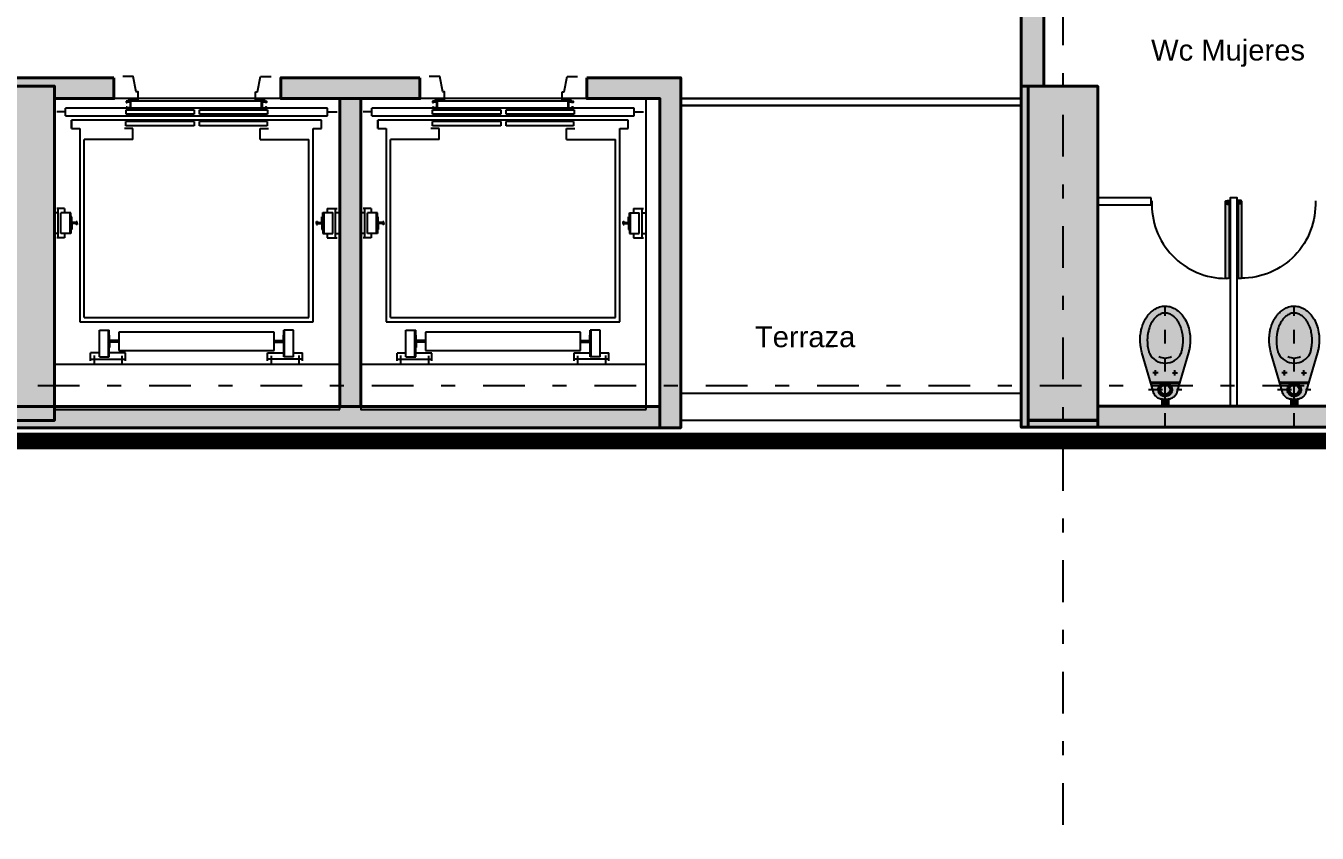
# Model space of a CAD drawing. Header units: millimetres. Extents: x 3781 to 4924, y 1639 to 1721.
# Drawn here: x 4353.96 to 4363.24, y 1647.29 to 1653.09 of the extents above; entities that cross this region are included whole.
import ezdxf

# ---------------------------------------------------------------- set-up
doc = ezdxf.new("R2010")
doc.units = ezdxf.units.MM
for name, pattern in [('CENTER', [0.7, 0.3, -0.2, 0, -0.2]), ('DASHED2', [9.524999999999995, 6.349999999999998, -3.174999999999998]), ('HIDDEN', [0.375, 0.25, -0.125])]:
    doc.linetypes.add(name, pattern=pattern)
for name, color, linetype in [('-pry torre', 5, 'HIDDEN'), ('0-amob', 1, 'Continuous'), ('1amobla', 2, 'Continuous'), ('A-HATCH CONCRETO', 8, 'Continuous'), ('AMOBLAMIENTO', 1, 'Continuous'), ('AREA LOCALES', 161, 'Continuous'), ('ASCENSOR', 1, 'Continuous'), ('EJE-ESTRUCTURA', 1, 'CENTER'), ('F-2', 2, 'Continuous'), ('HACHTCOLUMNA', 250, 'Continuous'), ('MARCO', 4, 'Continuous'), ('PROYECCION', 1, 'DASHED2')]:
    doc.layers.add(name, color=color, linetype=linetype)
for name, color, linetype, lineweight in [('Estructura', 6, 'Continuous', 40), ('Muro', 4, 'Continuous', 40), ('TEXTOS', 7, 'Continuous', 20), ('Vidrio', 2, 'Continuous', 30)]:
    doc.layers.add(name, color=color, linetype=linetype, lineweight=lineweight)
doc.styles.get("Standard").update_dxf_attribs({"font": 'arial.ttf'})

# ---------------------------------------------------------------- blocks, each defined once
blk = doc.blocks.new('MARCOE-102')
for p, q in [((0, 0), (0, -2.499999999999943)), ((0, 0), (1.75, 0)), ((1.75, 0), (1.75, -0.4500000000000173)), ((0, -2.499999999999943), (1.75, -2.499999999999943)), ((0.1750000000000114, -0.1749999999999829), (1.575000000000002, -0.1750000000000114)), ((0.1749999999999972, -0.1749999999999829), (0.1749999999999972, -2.32499999999996)), ((0.1749999999999972, -2.32499999999996), (1.574999999999988, -2.32499999999996)), ((1.375, -0.4500000000000173), (1.375, -0.2750000000000057)), ((1.375, -0.2750000000000057), (1.575000000000002, -0.2750000000000057)), ((1.75, -0.4500000000000173), (1.375, -0.4500000000000173)), ((1.375, -2.049999999999926), (1.375, -2.224999999999937)), ((1.75, -2.049999999999926), (1.375, -2.049999999999926)), ((1.375, -2.224999999999937), (1.574999999999988, -2.224999999999937)), ((1.575000000000002, -0.2750000000000057), (1.575000000000002, -0.1749999999999829)), ((1.574999999999988, -2.32499999999996), (1.574999999999988, -2.224999999999937)), ((1.75, -2.499999999999943), (1.75, -2.049999999999926))]:
    blk.add_line(p, q)
at = {"layer": 'MARCO'}
blk.add_lwpolyline([(0, 0), (0, -2.499999999999943), (1.75, -2.499999999999943), (1.75, -2.049999999999926), (1.375, -2.049999999999926), (1.375, -2.224999999999937), (1.574999999999988, -2.224999999999937), (1.574999999999988, -2.32499999999996), (0.1749999999999972, -2.32499999999996), (0.1750000000000114, -0.1749999999999829), (1.575000000000002, -0.1749999999999829), (1.575000000000002, -0.2750000000000057), (1.375, -0.2750000000000057), (1.375, -0.4500000000000173), (1.75, -0.4500000000000173), (1.75, 0), (0, 0)], dxfattribs=at)
blk = doc.blocks.new('ASCENSOR')
at = {"layer": '0-amob'}
for p, q in [((-1.74703251314304, -0.5116459831478863), (-1.859038369031623, -0.5327541926526322)), ((-1.859038369031623, -0.5327541926526322), (-1.859038369031623, -0.6087437461246736)), ((-1.689892998663254, -0.4978210012782256), (-1.747032512677379, -0.4978210015110562)), ((-1.747032512677379, -0.4978210015110562), (-1.74703251314304, -0.5116459831478863)), ((-1.689892998663709, -0.5637128993989791), (-1.689892998663254, -0.4978210012782256)), ((-1.679865265963144, -0.5637128993985101), (-1.689892998663709, -0.5637128993989791))]:
    blk.add_line(p, q, dxfattribs=at)
blk.add_lwpolyline([(-1.679865265963144, -0.5637128993985101), (-1.679878311464563, 0.4126078424155963), (-1.689906044863619, 0.4126078424155821), (-1.689906044630789, 0.3467159442952976), (-1.747045558877289, 0.3467159442948287), (-1.747045558877289, 0.3605409262813879), (-1.859051414532587, 0.3816491355532889), (-1.859051414532587, 0.4576386887929544)], dxfattribs=at)
at = {"layer": 'ASCENSOR'}
for p, q in [((-1.604882666142657, 0.8693775194115148), (-1.604882665677451, 0.9319730320130617)), ((-0.9100034490693361, 0.8756214430904947), (-0.9100034495349973, 0.9319762722002451)), ((-0.8800034492737723, 0.9221450284235431), (-0.8800034492746818, 0.9495305220480219)), ((-0.7300034493669045, 0.9221450283071277), (-0.730003449367814, 0.949530522047553)), ((-0.7000034495722502, 0.8756214434393002), (-0.700003449106589, 0.9319762719674145)), ((-1.629861383000843, -1.014615794119877), (-1.62988266604998, 0.8693775192946447)), ((-1.574882665881887, 0.8693775191786699), (-1.62988266604998, 0.8693775192946447)), ((-1.574882665881887, 0.8693775191786699), (-1.574861382832751, -1.014615794236292)), ((-0.700003449106589, 0.9211067589349256), (-0.9100034490693361, 0.9211067592837168)), ((-0.9100034490693361, 0.8756214430904947), (-0.8800034490409416, 0.8756214433228706)), ((-0.7300034493673593, 0.9017921833433604), (-0.8800034490409416, 0.9017921832273714)), ((-0.880003449274227, 0.8302470358903662), (-0.8800034490409416, 0.9017921832273714)), ((-0.730003449367814, 0.8362470355928195), (-0.8800034492746818, 0.836247035942506)), ((-0.8800034492746818, 0.836247035942506), (-0.730003449367814, 0.8362470355928195)), ((-0.730003449367814, 0.8362470355928195), (-0.7300034493673593, 0.9017921833433604)), ((-0.7300034493669045, 0.8756214433228848), (-0.7000034495722502, 0.8756214434393002)), ((-0.7300034493673593, 0.8302470358903662), (-0.730003449367814, 0.8362470355928195)), ((-1.484882666031353, 0.8258191857603379), (-1.544882666087233, 0.8258191859931827)), ((-1.544882666087233, 0.8258191859931827), (-1.484882666031353, 0.8258191857603379)), ((-1.544861383038096, -0.9710574610512595), (-1.544882666087233, 0.8258191859931827)), ((-1.484882666031353, 0.8258191857603379), (-1.484882665798068, 0.7658191861696793)), ((-1.484882665798068, 0.7658191861696793), (-0.09614405385264035, 0.7658299673926336)), ((-0.8500034492462873, 0.8302470357739509), (-0.880003449274227, 0.8302470358903662)), ((-0.8500034492462873, 0.8302470357739509), (-0.880003449274227, 0.8302470358903662)), ((-0.8500034492462873, 0.8302470357739509), (-0.8050034490879625, 0.830247035890352)), ((-0.8500034492462873, 0.8302470357739509), (-0.8050034490879625, 0.830247035890352)), ((-0.8500034492462873, 0.8302470357739509), (-0.8050034490879625, 0.830247035890352)), ((-0.8500034492462873, 0.8302470357739509), (-0.8050034490879625, 0.830247035890352)), ((-0.8500034490134567, 0.8232470359066753), (-0.8500034492462873, 0.8302470357739509)), ((-0.8500034490134567, 0.8232470359066753), (-0.8500034492462873, 0.8302470357739509)), ((-0.8085034491969054, 0.8232470357902457), (-0.8500034490134567, 0.8232470359066753)), ((-0.8085034491969054, 0.8232470357902457), (-0.8500034490134567, 0.8232470359066753)), ((-0.8155034494120628, 0.7848224260960848), (-0.8155034494120628, 0.7918224259629056)), ((-0.8155034494120628, 0.7918224259629056), (-0.8015034487475532, 0.791822426079321)), ((-0.8085034491955412, 0.7848224258632541), (-0.8155034494120628, 0.7848224260960848)), ((-0.8085034491955412, 0.7848224258632541), (-0.8085034491969054, 0.8232470357902457)), ((-0.8015034494455904, 0.7848224257468388), (-0.8085034491955412, 0.7848224258632541)), ((-0.7600034489305472, 0.8302470356575355), (-0.8050034490879625, 0.830247035890352)), ((-0.7600034489305472, 0.8302470356575355), (-0.8050034490879625, 0.830247035890352)), ((-0.7600034489305472, 0.8302470356575355), (-0.8050034490879625, 0.830247035890352)), ((-0.7600034489305472, 0.8302470356575355), (-0.8050034490879625, 0.830247035890352)), ((-0.8015034489803838, 0.8232470359066753), (-0.7600034491629231, 0.8232470357902599)), ((-0.8015034489803838, 0.8232470359066753), (-0.7600034491629231, 0.8232470357902599)), ((-0.8015034494455904, 0.7848224257468388), (-0.8015034489803838, 0.8232470359066753)), ((-0.7945034489962381, 0.7918224259628914), (-0.8015034487475532, 0.791822426079321)), ((-0.8015034494455904, 0.7848224257468388), (-0.7945034492290688, 0.7848224260960706)), ((-0.7945034492290688, 0.7848224260960706), (-0.7945034489962381, 0.7918224259628914)), ((-0.7600034491629231, 0.8232470357902599), (-0.7600034489305472, 0.8302470356575355)), ((-0.7600034491629231, 0.8232470357902599), (-0.7600034489305472, 0.8302470356575355)), ((-0.7600034489305472, 0.8302470356575355), (-0.7300034493673593, 0.8302470358903662)), ((-0.7600034489305472, 0.8302470356575355), (-0.7300034493673593, 0.8302470358903662)), ((-0.09614405385264035, 0.7658299673926336), (-0.09612277080350395, -0.9110466790734648)), ((-0.1261440534140092, 0.7348299675504677), (-1.404882665956393, 0.7348191859782673)), ((-1.404877714347094, 0.3848191864667569), (-1.404882665956393, 0.7348191859782673)), ((-0.1261440534140092, 0.7348299675504677), (-0.1261227710638195, -0.8800466792308583)), ((0.1837706046640051, 0.688279065943803), (0.1278691755137515, 0.6882790659437887)), ((0.1278691757465822, 0.6249209590600913), (0.1278691755137515, 0.6882790659437887)), ((0.146701423218019, 0.6635611240635768), (0.2096151176374406, 0.6635611242964075)), ((0.1730873931669521, 0.6885924640228183), (0.1730873931664973, 0.4382790659437887)), ((-0.036144053796761, 0.6249209588277154), (-0.036144053796761, 0.5548332074540809)), ((0.155288798035599, 0.6249209588272606), (-0.036144053796761, 0.6249209588277154)), ((0.1552887982688844, 0.5608407289837629), (-0.036144053796761, 0.5608407292161388)), ((0.155288798035599, 0.6249209588272606), (0.155288798035599, 0.5548332074536262)), ((0.155288798035599, 0.5548332074536262), (-0.036144053796761, 0.5548332074540809)), ((-0.02114405343309045, 0.4848332075053037), (0.1088559462227749, 0.4848332075048489)), ((-0.02112277061678469, -0.630043439509322), (-0.02114405343309045, 0.4848332075053037)), ((-0.001144053648204135, 0.5518332076608203), (-0.001144053647294641, 0.5548332076868974)), ((-0.001144053647294641, 0.5548332076868974), (0.04085594625212252, 0.5548332075700415)), ((0.03785594622604549, 0.5518332074280039), (-0.001144053648204135, 0.5518332076608203)), ((0.03785594622559074, 0.4908332077902742), (0.03785594622604549, 0.5518332074280039)), ((0.04085594625212252, 0.5548332075700415), (0.04085594648540791, 0.4908332076738589)), ((0.08885594620369375, 0.5548332074536262), (0.04085594625212252, 0.5548332075700415)), ((0.04685594653710723, 0.5548332074536262), (0.04685594653710723, 0.4908332073246413)), ((0.04985594632944412, 0.4908332073246271), (0.04985594632989887, 0.551833207544405)), ((0.04985594632989887, 0.551833207544405), (0.08885594643697914, 0.5518332074279897)), ((0.08885594643697914, 0.5518332074279897), (0.08885594620369375, 0.5548332074536262)), ((0.08885594643697914, 0.5518332074279897), (0.08885594620369375, 0.5548332074536262)), ((0.1088559462227749, 0.4848332075048489), (0.1088772292710019, -0.6300434392760366)), ((0.1278691755142063, 0.4382790657105176), (0.1278691757465822, 0.5548332073372109)), ((-1.679879072122276, 0.4335248643178602), (-1.67087907204359, 0.4335248644347303)), ((-1.679879072122276, 0.4335248643178602), (-1.67087907204359, 0.4335248644347303)), ((-1.679879072121821, 0.3985248645180945), (-1.679879072122276, 0.4335248643178602)), ((-1.679879072121821, 0.3985248645180945), (-1.679879072122276, 0.4335248643178602)), ((-1.629879072541826, 0.3985248646345099), (-1.679879072121821, 0.3985248645180945)), ((-1.629879072541826, 0.3985248646345099), (-1.679879072121821, 0.3985248645180945)), ((-1.676379072014697, 0.4300248642102815), (-1.674379072384909, 0.4300248644431264)), ((-1.674379072384909, 0.4300248644431264), (-1.676379072014697, 0.4300248642102815)), ((-1.676379072247528, 0.4020248645101674), (-1.676379072014697, 0.4300248642102815)), ((-1.676379072014697, 0.4300248642102815), (-1.676379072247528, 0.4020248645101674)), ((-1.633379072649404, 0.4020248647430122), (-1.676379072247528, 0.4020248645101674)), ((-1.676379072247528, 0.4020248645101674), (-1.633379072649404, 0.4020248647430122)), ((-1.674379072617739, 0.4260248646023825), (-1.674379072384909, 0.4300248644431264)), ((-1.674379072617739, 0.4260248646023825), (-1.674379072384909, 0.4300248644431264)), ((-1.670879072276875, 0.4260248643695519), (-1.674379072617739, 0.4260248646023825)), ((-1.670879072276875, 0.4260248643695519), (-1.674379072617739, 0.4260248646023825)), ((-1.67087907204359, 0.4335248644347303), (-1.670879072276875, 0.4260248643695519)), ((-1.67087907204359, 0.4335248644347303), (-1.670879072276875, 0.4260248643695519)), ((-1.638879072153941, 0.4335248644347303), (-1.638879072153941, 0.4260248642526818)), ((-1.62987907207571, 0.4335248644347445), (-1.638879072153941, 0.4335248644347303)), ((-1.638879072153941, 0.4335248644347303), (-1.62987907207571, 0.4335248644347445)), ((-1.638879072153941, 0.4260248642526818), (-1.638879072153941, 0.4335248644347303)), ((-1.638879072153941, 0.4260248642526818), (-1.635379072046362, 0.426024864485953)), ((-1.635379072046362, 0.426024864485953), (-1.638879072153941, 0.4260248642526818)), ((-1.635379072046362, 0.4300248645595275), (-1.633379072183743, 0.4300248645595417)), ((-1.635379072046362, 0.426024864485953), (-1.635379072046362, 0.4300248645595275)), ((-1.635379072046362, 0.4300248645595275), (-1.635379072046362, 0.426024864485953)), ((-1.633379072183743, 0.4300248645595417), (-1.635379072046362, 0.4300248645595275)), ((-1.633379072649404, 0.4020248647430122), (-1.633379072183743, 0.4300248645595417)), ((-1.633379072649404, 0.4020248647430122), (-1.633379072183743, 0.4300248645595417)), ((-1.629879072541826, 0.3985248646345099), (-1.62987907207571, 0.4335248644347445)), ((-1.62987907207571, 0.4335248644347445), (-1.629879072541826, 0.3985248646345099)), ((-1.587327998365254, 0.4329027823987559), (-1.618327998556197, 0.4329027825151712)), ((-1.618327998556197, 0.4329027825151712), (-1.618322163121775, -0.05600135069150269)), ((-1.587322163628414, -0.05600135057510158), (-1.587327998365254, 0.4329027823987559)), ((-1.502979830140703, 0.433902782329838), (-1.533979830564931, 0.4339027824462391)), ((-1.533973897574469, -0.05598897935124114), (-1.533979830564931, 0.4339027824462391)), ((-1.502973897614993, -0.05598897935124114), (-1.502979830140703, 0.433902782329838)), ((-1.484877714188769, 0.3848191863503558), (-1.484877714654431, 0.4448191865226363)), ((-1.404877714347094, 0.3848191864667569), (-1.484877714188769, 0.3848191863503558)), ((0.1837706048968357, 0.4382790661766336), (0.1278691755142063, 0.4382790657105176)), ((0.1489354607183486, 0.4633104055533437), (0.2088391820439028, 0.4633104056702138)), ((-1.618322163121775, -0.05600135069150269), (-1.587322163628414, -0.05600135057510158)), ((-1.533973897574469, -0.05598897935124114), (-1.502973897614993, -0.05598897935124114)), ((-1.587021165294573, -0.09507782891159877), (-1.618021165253595, -0.09507782914486995)), ((-1.618021165253595, -0.09507782914486995), (-1.618015399900742, -0.5832846122216324)), ((-1.587015399942175, -0.5832846125708642), (-1.587021165294573, -0.09507782891159877)), ((-1.502973897615448, -0.09507257508812472), (-1.533973897574924, -0.0950725749717094)), ((-1.533968451666169, -0.5800574609893374), (-1.533973897574924, -0.0950725749717094)), ((-1.502968451706693, -0.5800574611057385), (-1.502973897615448, -0.09507257508812472)), ((-1.404866335680708, -0.5300574608267965), (-1.484866335522838, -0.5300574610596271)), ((-1.484866335522838, -0.5300574610596271), (-1.484866335755669, -0.590057461115066)), ((-1.404866335680708, -0.5300574608267965), (-1.404861383372918, -0.8800574605706828)), ((-1.618015399900742, -0.5832846122216324), (-1.587015399942175, -0.5832846125708642)), ((-1.533968451666169, -0.5800574609893374), (-1.502968451706693, -0.5800574611057385)), ((0.1088772292710019, -0.6300434392760366), (-0.02112277061678469, -0.630043439509322)), ((0.03787722927472714, -0.6360434392117753), (0.0378772290418965, -0.6970434390823215)), ((0.04087722930171367, -0.7000434393416981), (0.04087722930125892, -0.6360434393286454)), ((0.04687722888729695, -0.7000434392248138), (0.04687722888729695, -0.6360434393286454)), ((0.04987722937949002, -0.6360434393282048), (0.04987722891382873, -0.6970434391987368)), ((0.1837918872474802, -0.5834892975985895), (0.1278904585628879, -0.5834892975985895)), ((0.1278904585628879, -0.5834892975985895), (0.1278904585628879, -0.7000434393412291)), ((0.1489567433018237, -0.6085206373249861), (0.208860464627378, -0.6085206374414014)), ((0.1731086757495177, -0.8338026957935512), (0.1731086757499725, -0.5834892974821599)), ((0.1553100810847354, -0.7000434392248138), (-0.03612277074716985, -0.7000434393416839)), ((-0.0361227709800005, -0.7701311904825019), (-0.03612277074716985, -0.7000434393416839)), ((0.1553100806195289, -0.7060509607549648), (-0.0361227707467151, -0.7060509608713659)), ((-0.001122770830988884, -0.6970434393156069), (-0.00112277106336478, -0.7000434392252686)), ((0.0378772290418965, -0.6970434390823215), (-0.001122770830988884, -0.6970434393156069)), ((-0.00112277106336478, -0.7000434392252686), (0.04087722930171367, -0.7000434393416981)), ((0.08887722925283015, -0.7000434392248138), (0.04687722888729695, -0.7000434392248138)), ((0.04987722891382873, -0.6970434391987368), (0.0888772292523754, -0.6970434394320222)), ((0.0888772292523754, -0.6970434394320222), (0.08887722925283015, -0.7000434392248138)), ((0.1553100806190741, -0.7701311908312931), (0.1553100810847354, -0.7000434392248138)), ((0.1553100806190741, -0.7701311908312931), (-0.0361227709800005, -0.7701311904825019)), ((0.127890458330512, -0.7701311908312931), (0.1278904580976814, -0.8334892974821599)), ((0.1837918877135962, -0.8334892977149764), (0.1278904580976814, -0.8334892974821599)), ((0.1467227058019489, -0.8087713558347644), (0.2096364002209157, -0.8087713558347644)), ((-0.09612277080350395, -0.9110466790734648), (-1.484861382981762, -0.9110574609949111)), ((-1.484861382981762, -0.9110574609949111), (-1.484861383447424, -0.9710574609348299)), ((-0.1261227710638195, -0.8800466792308583), (-1.404861383372918, -0.8800574605706828)), ((-1.574861382832751, -1.014615794236292), (-1.629861383000843, -1.014615794119877)), ((-1.604861383093976, -1.014615794119877), (-1.60486138286069, -1.082903614791562)), ((-1.484861383447424, -0.9710574609348299), (-1.544861383038096, -0.9710574610512595)), ((-0.9099821664863157, -1.011072726513248), (-0.8799821666907519, -1.011072726396833)), ((-0.9099821664863157, -1.011072726513248), (-0.9099821664858609, -1.082900374604378)), ((-0.8499821664304363, -0.9811711384099766), (-0.8799821666907519, -0.9811711385268467)), ((-0.8499821664304363, -0.9811711384099766), (-0.8799821666907519, -0.9811711385268467)), ((-0.8799821666907519, -0.9811711385268467), (-0.8799821662255454, -1.051852820150089)), ((-0.7299821667847937, -0.9871711384625854), (-0.8799821666912067, -0.987171138578546)), ((-0.8799821666912067, -0.987171138578546), (-0.7299821667847937, -0.9871711384625854)), ((-0.8084821666125208, -0.9741711381943645), (-0.8499821664304363, -0.9741711384271952)), ((-0.8084821666125208, -0.9741711381943645), (-0.8499821664304363, -0.9741711384271952)), ((-0.8499821664304363, -0.9741711384271952), (-0.8499821664304363, -0.9811711384099766)), ((-0.8499821664304363, -0.9741711384271952), (-0.8499821664304363, -0.9811711384099766)), ((-0.8499821664304363, -0.9811711384099766), (-0.8049821665044874, -0.9811711386428215)), ((-0.8499821664304363, -0.9811711384099766), (-0.8049821665044874, -0.9811711386428215)), ((-0.8499821664304363, -0.9811711384099766), (-0.8049821665044874, -0.9811711386428215)), ((-0.8499821664304363, -0.9811711384099766), (-0.8049821665044874, -0.9811711386428215)), ((-0.8084821661464048, -0.9357465283828645), (-0.8154821668285877, -0.9357465283828788)), ((-0.8154821668285877, -0.9357465283828788), (-0.8154821663629264, -0.9427465285994003)), ((-0.8154821663629264, -0.9427465285994003), (-0.8014821663959992, -0.9427465287158014)), ((-0.8084821661464048, -0.9357465283828645), (-0.8084821666125208, -0.9741711381943645)), ((-0.801482166396454, -0.9357465288489948), (-0.8084821661464048, -0.9357465283828645)), ((-0.7599821665785385, -0.9811711381776007), (-0.8049821665044874, -0.9811711386428215)), ((-0.7599821665785385, -0.9811711381776007), (-0.8049821665044874, -0.9811711386428215)), ((-0.7599821665785385, -0.9811711381776007), (-0.8049821665044874, -0.9811711386428215)), ((-0.7599821665785385, -0.9811711381776007), (-0.8049821665044874, -0.9811711386428215)), ((-0.801482166396454, -0.9357465288489948), (-0.8014821663969087, -0.9741711384272094)), ((-0.801482166396454, -0.9357465288489948), (-0.7944821666455937, -0.9357465283833193)), ((-0.7944821666460484, -0.9427465285993861), (-0.8014821663959992, -0.9427465287158014)), ((-0.8014821663969087, -0.9741711384272094), (-0.7599821665785385, -0.9741711385436105)), ((-0.8014821663969087, -0.9741711384272094), (-0.7599821665785385, -0.9741711385436105)), ((-0.7944821666455937, -0.9357465283833193), (-0.7944821666460484, -0.9427465285993861)), ((-0.7599821665785385, -0.9741711385436105), (-0.7599821665785385, -0.9811711381776007)), ((-0.7599821665785385, -0.9741711385436105), (-0.7599821665785385, -0.9811711381776007)), ((-0.7599821665785385, -0.9811711381776007), (-0.7299821667838842, -0.9811711382935613)), ((-0.7599821665785385, -0.9811711381776007), (-0.7299821667838842, -0.9811711382935613)), ((-0.7299821667838842, -0.9811711382935613), (-0.7299821667847937, -0.9871711384625854)), ((-0.7299821667847937, -0.9871711384625854), (-0.7299821663182229, -1.051852820034114)), ((-0.7299821663182229, -1.011072726629649), (-0.699982166290738, -1.011072726512779)), ((-0.699982166290738, -1.011072726512779), (-0.6999821665231138, -1.082900374837209)), ((-0.6999821665231138, -1.072030861804237), (-0.9099821664854062, -1.072030861920197)), ((-0.7299821663182229, -1.051852820034114), (-0.8799821662255454, -1.051852820150089)), ((-0.8799821666912067, -1.073069130943608), (-0.8799821666907519, -1.100454624568101)), ((-0.7299821667843389, -1.073069130711247), (-0.7299821663186776, -1.100454624567647))]:
    blk.add_line(p, q, dxfattribs=at)
for centre, radius, start, end in [((0.0438559465110302, 0.4908332073246129), 0.006000000000001299, 180, 270), ((0.0438559465110302, 0.4908332073246129), 0.003000000000000699, 180, 270), ((0.0438559465110302, 0.4908332073246129), 0.006000000000001299, 270, 0), ((0.0438559465110302, 0.4908332073246129), 0.003000000000000699, 270, 0), ((0.04387722932688121, -0.6360434393286454), 0.006000000000001299, 90, 180), ((0.04387722932688121, -0.6360434393286454), 0.003000000000000699, 90, 180), ((0.04387722932688121, -0.6360434393286454), 0.006000000000001299, 0, 90), ((0.04387722932688121, -0.6360434393286454), 0.003000000000000699, 0, 90)]:
    blk.add_arc(centre, radius, start, end, dxfattribs=at)
for points in [[(-0.7945034489962381, 0.7918224259628914), (-0.7945034492290688, 0.7848224260960706), (-0.8155034494120628, 0.7848224260960848), (-0.8155034494120628, 0.7918224259629056)], [(-0.8155034494120628, 0.7848224260960848), (-0.8155034494120628, 0.7918224259629056), (-0.7945034492290688, 0.7848224260960706), (-0.8155034494120628, 0.7848224260960848)], [(-0.7945034492290688, 0.7848224260960706), (-0.8155034494120628, 0.7848224260960848), (-0.7945034489962381, 0.7918224259628914), (-0.8155034494120628, 0.7918224259629056)], [(-0.7944821666460484, -0.9427465285993861), (-0.7944821666455937, -0.9357465283833193), (-0.8154821668285877, -0.9357465283828788), (-0.8154821663629264, -0.9427465285994003)], [(-0.8154821668285877, -0.9357465283828788), (-0.8154821663629264, -0.9427465285994003), (-0.7944821666455937, -0.9357465283833193), (-0.8154821668285877, -0.9357465283828788)], [(-0.7944821666455937, -0.9357465283833193), (-0.8154821668285877, -0.9357465283828788), (-0.7944821666460484, -0.9427465285993861), (-0.8154821663629264, -0.9427465285994003)]]:
    blk.add_solid(points, dxfattribs=at)
at = {"layer": 'ASCENSOR', "xscale": 0.01999999999998181, "yscale": 0.01999999999998181, "zscale": 0.01999999999998181, "rotation": 270}
blk.add_blockref('MARCOE-102', (-1.629865265684202, -0.5408573911408752), dxfattribs=at)
blk = doc.blocks.new('PUERTA BAÑOS')
at = {"layer": 'AMOBLAMIENTO'}
h = blk.add_hatch(color=255, dxfattribs=at)
edge = h.paths.add_edge_path()
edge.add_line((-0.0074999999487773, 0.0024999998868225), (-0.0075031825107885, -0.6277996641574646))
edge.add_arc((-0.01250318248631676, -0.6277996643612159), 0.004999999975528264, -89.99999766574399, 2.3348184754468093e-06, ccw=False)
edge.add_line((-0.0125031822826145, -0.6327996643367442), (-0.0325031823012978, -0.6327996648610679))
edge.add_arc((-0.03250318250481996, -0.627799664827046), 0.005000000034021905, 180.0000023323223, 270.0000023321921, ccw=False)
edge.add_line((-0.0375031825388419, -0.6277996650305795), (-0.0374999998602448, -0.002500000990949047))
edge.add_arc((-0.03249999982656623, -0.002500000845348063), 0.005000000033678566, 90.00000166789118, 180.0000016684638, ccw=False)
edge.add_line((-0.0324999999721172, 0.0024999991883305), (-0.0074999999487773, 0.0024999998868225))
for p, q in [((1.137e-13, 9.095e-13), (-0.0050000000047135, -5.77529e-11)), ((1.7461161e-09, -0.0599999999967622), (1.137e-13, 9.095e-13)), ((-0.029999999795109, -0.0050000008186544), (-0.0299999993294478, -0.0200000007744166)), ((-0.0050000000047135, -5.77529e-11), (-0.0250000000233399, -6.984919e-10)), ((-0.024999999324848, -0.0250000006626579), (-0.0049999993062784, -0.0250000000801265)), ((-0.0049999993062784, -0.0250000000801265), (-0.0050000000047135, -5.77529e-11)), ((-0.0050000000047135, -5.77529e-11), (-0.0049999982584836, -0.0600000001127228)), ((-0.0049999982584836, -0.0600000001127228), (1.7461161e-09, -0.0599999999967622))]:
    blk.add_line(p, q, dxfattribs=at)
blk.add_lwpolyline([(-0.0074999999487773, 0.0024999998868225), (-0.0075031825107885, -0.6277996641574646, -0.4142135623759698), (-0.0125031822826145, -0.6327996643367442), (-0.0325031823012978, -0.6327996648610679, -0.4142135623724264), (-0.0375031825388419, -0.6277996650305795), (-0.0374999998602448, -0.002500000990949, -0.4142135623760223), (-0.0324999999721172, 0.0024999991883305)], format="xyb", close=True, dxfattribs=at)
blk.add_circle((-0.0224999996133875, -0.0125000005932634), 0.0025000000013434, dxfattribs=at)
at = {"layer": 'AMOBLAMIENTO', "ltscale": 0.1}
blk.add_arc((-0.034025017172155, -0.0259464447144637), 0.6068551286275402, 177.548312870002, 270.1436830651604, dxfattribs=at)
at = {"layer": 'AMOBLAMIENTO'}
for centre, radius, start, end in [((-0.0249999997905093, -0.0050000006435766), 0.0050000000026502, 90.00000155563731, 180.0000015586185), ((-0.0249999993247343, -0.020000000658456), 0.0050000000028146, 180.00000155562, 270.0000015556374)]:
    blk.add_arc(centre, radius, start, end, dxfattribs=at)
blk = doc.blocks.new('INODORO')
at = {"layer": 'AMOBLAMIENTO'}
h = blk.add_hatch(color=255, dxfattribs=at)
edge = h.paths.add_edge_path()
edge.add_line((0.167138879916763, 0.3874542567732533), (0.0841340761049431, 0.1014604439486232))
edge.add_arc((0.0166338178486854, 0.1199999999093961), 0.0700000000000085, 269.9999996867988, 344.64191253289164, ccw=False)
edge.add_line((0.0166338174658449, 0.0499999999087777), (-0.0166338174676777, 0.0500000000906038))
edge.add_arc((-0.016633817085733, 0.1200000000917498), 0.0699999999999481, 195.3580868407373, 269.99999968683017, ccw=False)
edge.add_line((-0.08413407554513701, 0.1014604448682803), (-0.1671388762304913, 0.3874542586008414))
edge.add_arc((0.1445241762276623, 0.4779091156929099), 0.3245241738887575, 179.9999996868257, 196.1844647994607, ccw=False)
edge.add_arc((0.1445241762258433, 0.4779091156929099), 0.3245241738885062, 162.8823672647612, 179.9999996868052, ccw=False)
edge.add_arc((0.0735606987828419, 0.4997642400489898), 0.2502714864526803, 143.3683697551233, 162.8823672647904, ccw=False)
edge.add_arc((0.0285611388035818, 0.5332224222456718), 0.1941964442831833, 119.1220158624026, 143.3683697551146, ccw=False)
edge.add_arc((2.9203875e-09, 0.5844902877188362), 0.1355097122808655, 89.99999968678691, 119.12201586236091, ccw=False)
edge.add_arc((2.9203875e-09, 0.5844902877179265), 0.1355097122805724, 60.877983511279126, 89.9999996868533, ccw=False)
edge.add_arc((-0.0285611335220324, 0.5332224225594473), 0.1941964442830499, 36.63162961851879, 60.87798351123172, ccw=False)
edge.add_arc((-0.0735606938687283, 0.4997642408529829), 0.2502714864527536, 17.117632108836688, 36.631629618503325, ccw=False)
edge.add_arc((-0.1445241715509269, 0.4779091172708834), 0.3245241738884838, -3.131308972115221e-07, 17.117632108913824, ccw=False)
edge.add_arc((-0.1445241715500174, 0.4779091172695189), 0.3245241738885833, 343.81552050504206, 359.9999996868814, ccw=False)
blk.add_hatch(color=255, dxfattribs=at).paths.add_polyline_path([(0.0249999999987267, 0.0500000000006367), (-0.0250000000005457, 0.0500000000020009), (-0.0250000000014552, 0), (0.0249999999996362, 4.547e-13)])
at = {"layer": 'AMOBLAMIENTO', "extrusion": (-1.5566525472e-06, -4.4737095447e-06, 0.9999999999887814)}
for p, q in [((-0.0512779855508256, 0.2400000002935485, 13.501742092681), (-0.0887220123605062, 0.2400000004986396, 13.50174203439367)), ((-0.0699999990584388, 0.2212779869937549, 13.50174197978049), (-0.069999998852893, 0.2587220138016164, 13.50174214729419)), ((0.0512779876389118, 0.2399999997337545, 13.50174225232502), (0.0887220144476828, 0.2399999995291182, 13.50174231061236)), ((0.0700000009418886, 0.2212779862279603, 13.50174219771184), (0.0700000011456155, 0.2587220130349124, 13.50174236522554)), ((0.1029590844498784, 0.169999999450738, 13.50174201961486), (-0.1029590831250857, 0.1700000005789661, 13.50174169907182)), ((-0.0237486835449659, 0.1640000001457338, 13.50174179553264), (-0.1013111289695416, 0.1640000005691036, 13.50174167479486)), ((0.1013111302281118, 0.1639999994617938, 13.50174199020731), (0.0237486848026833, 0.1639999998856183, 13.50174186946954))]:
    blk.add_line(p, q, dxfattribs=at)
at = {"layer": 'AMOBLAMIENTO', "extrusion": (-1.5566525472e-06, -4.4737095447e-06, 0.9999999999887814), "flags": 128}
for points, elevation in [([(0.1671388799180908, 0.3874542567674592), (0.0841340761063266, 0.1014604439433082, -0.0167011858539135), (0.0827460431519839, 0.0969962248799978, -0.0228064528630514), (0.0803759648998266, 0.0910701072474405, -0.0218209622997338), (0.0776118789034668, 0.0856244843505995, -0.0347514792471935), (0.0722630478320732, 0.0775101332194199, -0.0365712911506086), (0.065478668989913, 0.0698583952563556, -0.0439883392274098), (0.055953944524454, 0.0620868957062605, -0.0521847935260016), (0.0431115439781712, 0.0552008485319434, -0.0824963867723115), (0.0207382643283103, 0.0501204355199821, -0.0146682033006329), (0.016633817465493, 0.049999999907792), (-0.0166338174681699, 0.0500000000892362, -0.083908947042246), (-0.0396378349518565, 0.0538878592796746, -0.0986986279768356), (-0.0632296782828643, 0.0677618366508902, -0.0824963867874234), (-0.0776167863289649, 0.0856331925254456, -0.0521847935286534), (-0.0834107733392284, 0.0990038548847728, -0.0091466910465832), (-0.0841340755424673, 0.1014604448637169), (-0.1671388762315909, 0.3874542585969077, -0.0384382318810308), (-0.1773120912419022, 0.436227508481503, -0.0322098651645196), (-0.179999997662262, 0.4779091174592618, -0.0043562944650778), (-0.1799507307570857, 0.4835636869435682, -0.0347539822823099), (-0.1760397497963983, 0.5284532426546146, -0.0218184611944585), (-0.1704152023055578, 0.5561978587393114, -0.0137793666262375), (-0.1656243812009251, 0.573427761838207, -0.0090242503766358), (-0.1628101955625901, 0.5820115332269507, -0.0228039516042641), (-0.1543373170048916, 0.6031968815550527, -0.0218209623747577), (-0.1444549128022155, 0.6226666811719203, -0.0315147983743547), (-0.1272792173413599, 0.6490932225697252, -0.0032331399943346), (-0.1257677262995335, 0.6510988845571141, -0.0365712911242686), (-0.1069463219407443, 0.6723266531382831, -0.0439883392046276), (-0.0805225559546658, 0.693886688675776, -0.0220501206487333), (-0.0659486565789375, 0.7028695782688371, -0.0301025395815668), (-0.05125606195865599, 0.7099322979612929, -0.0824963867841922), (-0.0079446084483641, 0.7197669127161005, -0.0146663661885284), (3.6587572e-09, 0.719999999991422, -0.0839082790123927), (0.0445320610557226, 0.7124737941473592, -0.0433837691539921), (0.0659486637128932, 0.7028695775453342, -0.0550790149373282), (0.1007063471003309, 0.6781437026464371, -0.0508149280683712), (0.1272792238852709, 0.6490932211777436, -0.0315497034242814), (0.1444720595537028, 0.6226362692529773, -0.0521855455748661), (0.1651875980231962, 0.5748313444857477, -0.0014683863351956), (0.1656243869217695, 0.5734277600260388, -0.0425164554927479), (0.1773120686760742, 0.5195909348136257, -0.0322100287174995), (0.1800000023387562, 0.4779091154888416, -0.0043571310662072), (0.1799507165077342, 0.4722534601760911, -0.0347522301866887), (0.1760399391368104, 0.4273661615002933, -0.0218196117753596), (0.1704151328853481, 0.3996200761491883, -0.0097069137479181), (0.167138857705388, 0.3874541802362085)], 13.50184572046907), ([(2.10209143665e-05, 0.6700604028757108, 0.0146663662201114), (-0.0049980160714407, 0.6699131491592321, 0.0824963867754862), (-0.0323601810299641, 0.6637000962787579, 0.0447953269140428), (-0.0459570889083387, 0.6566657190582808, 0.0073747332536994), (-0.0496328151280998, 0.6542484947989952, 0.0439883391764525), (-0.0699262428530629, 0.6376904075384654, 0.0365712911168267), (-0.0843810639122695, 0.6213875009867291, 0.0188768098917693), (-0.0908717233557279, 0.6121897254497327, 0.015864262478818), (-0.0979042313401942, 0.6005909817039088, 0.0218209623995093), (-0.1063467931616888, 0.5839578847887129, 0.0228039516112901), (-0.11358519381172, 0.5658591904561657, 0.0179099563173766), (-0.1180962050232618, 0.5512265233249379, 0.0048944974453076), (-0.1195818378695009, 0.5454905562712559, 0.0218184611920648), (-0.124827357386251, 0.5196155991474912, 0.0347539822809637), (-0.1284747844892388, 0.477751068541692, 0.0043562944693063), (-0.1285207313875723, 0.4724775501558188, 0.0322098651650438), (-0.126013958070092, 0.4336047886186073, 0.0336196500379373), (-0.1180962058839448, 0.3937285768771058, 0.0103533777945605), (-0.1156160600690441, 0.3852294822167833, 0.0084883444845169), (-0.1133215334037229, 0.3783427035490652)], 13.50174109866126), ([(0.1133635720422624, 0.3783427023080597, 0.0009349440113181), (0.1136277496650072, 0.3790973919334771, 0.0179081190670982), (0.1181382446900456, 0.3937285755838043, 0.0048942608912736), (0.1196238084346395, 0.3994642646617991, 0.0218196117238312), (0.1248695692754063, 0.4253405920407407, 0.0347522301599872), (0.1285168065081305, 0.4672030177138213, 0.0043571310470062), (0.1285627710560046, 0.4724775487488305, 0.032210028726899), (0.1260559723300845, 0.5113505064617754, 0.0336194864654326), (0.1181382455515812, 0.5512265220270888, 0.0103527910675619), (0.1156582502073494, 0.5597251381185752, 0.0521855455776311), (0.0979609155770011, 0.6005650010045886, 0.0158991415559226), (0.0909137645516698, 0.6121897244565649, 0.0665105114334335), (0.0651759842235907, 0.6421578962907079, 0.0403733848146336), (0.0459991305885239, 0.6566657185562396, 0.0580937513201958), (0.0281543067209428, 0.6653056955411218, 0.0839082790044594), (2.10209143665e-05, 0.6700604028757108)], 13.50174109866127)]:
    blk.add_lwpolyline(points, format="xyb", dxfattribs=dict(at, elevation=elevation))
at = {"layer": 'AMOBLAMIENTO', "linetype": 'HIDDEN', "ltscale": 0.25, "extrusion": (-1.5566525472e-06, -4.4737095447e-06, 0.9999999999887814), "elevation": 13.50174109866126}
for points in [[(2.10175234599e-05, -0.1499395971131048), (2.10215969494e-05, 0.7200604028791215)], [(-0.1199789826137919, 0.1200604028850315), (0.1200210176653818, 0.1200604028813935)]]:
    blk.add_lwpolyline(points, dxfattribs=at)
at = {"layer": 'AMOBLAMIENTO', "extrusion": (-1.5566525472e-06, -4.4737095447e-06, 0.9999999999887814), "elevation": 13.50174109866127}
blk.add_lwpolyline([(0.0250210175254287, 0.0500604028859863), (-0.0249789824728811, 0.0500604028855315), (-0.0249789824750483, 6.04028866683e-05), (0.025021017524171, 6.04028866683e-05)], close=True, dxfattribs=at)
at = {"layer": 'AMOBLAMIENTO', "extrusion": (-1.556652547174008e-06, -4.473709544709044e-06, 0.9999999999887812)}
blk.add_ellipse((2.1245228e-09, 0.438210434820121, 13.50174305923893), major_axis=(0.1210894758802731, -0.0421337682255033), ratio=0.9999999999887806, start_param=3.962815268545562, end_param=6.131667520141916, dxfattribs=at)
at = {"layer": 'AMOBLAMIENTO', "extrusion": (-1.556652547168421e-06, -4.473709544710988e-06, 0.9999999999887813)}
blk.add_ellipse((2.1245228e-09, 0.438210434820121, 13.50174305923893), major_axis=(0.08626053019274069, -0.0300148395202315), ratio=0.9999999999887816, start_param=4.528682651413999, end_param=5.565800137270519, dxfattribs=at)
at = {"layer": 'AMOBLAMIENTO', "extrusion": (-1.556652547069511e-06, -4.473709544810609e-06, 0.9999999999887813)}
for centre in [(-0.0699999989565754, 0.2400000003976856, 13.50174206353734), (0.07000000104375201, 0.2399999996282531, 13.50174228146869)]:
    blk.add_ellipse(centre, major_axis=(0.0056667529156613, -0.0019717787378508), ratio=0.9999999999887814, dxfattribs=at)
at = {"layer": 'AMOBLAMIENTO', "extrusion": (-1.556652547155208e-06, -4.473709544715585e-06, 0.9999999999887815)}
blk.add_ellipse((3.881837e-10, 0.120000000015807, 13.50174163565786), major_axis=(0.0472229409644698, -0.0164314894835613), ratio=0.9999999999887814, dxfattribs=at)
at = {"layer": 'AMOBLAMIENTO', "extrusion": (-1.556652547174209e-06, -4.473709544708974e-06, 0.9999999999887813)}
blk.add_ellipse((3.881837e-10, 0.120000000015807, 13.50174163565786), major_axis=(0.0425006468680414, -0.014788340535414), ratio=0.9999999999887812, dxfattribs=at)
at = {"layer": 'AMOBLAMIENTO', "extrusion": (-1.556652547156365e-06, -4.473709544715183e-06, 0.9999999999887816)}
blk.add_ellipse((3.881837e-10, 0.120000000015807, 13.50174163565786), major_axis=(0.0330560586750786, -0.011502042638485), ratio=0.9999999999887814, dxfattribs=at)
blk = doc.blocks.new('Est etapa 3 torre')
at = {"layer": 'HACHTCOLUMNA'}
h = blk.add_hatch(color=256, dxfattribs=at)
h.paths.add_polyline_path([(1123.550369665541, -5959.123954161294), (1123.050369666239, -5959.123954159915), (1123.050369666188, -5957.623954159333), (1123.550369664792, -5957.623954160246)])
h.paths.add_polyline_path([(1116.050375337242, -5959.123954160397), (1115.55037533794, -5959.123954159018), (1115.55037533789, -5957.623954158436), (1116.050375336493, -5957.62395415935)])
h.paths.add_polyline_path([(1139.548002271606, -5959.123954160801), (1139.048002272304, -5959.123954159419), (1139.048002272254, -5957.623954158837), (1139.548002270857, -5957.623954159753)])
h.paths.add_polyline_path([(1132.050369663152, -5959.123954157691), (1131.55036966385, -5959.123954156312), (1131.5503696638, -5957.62395415573), (1132.050369662403, -5957.623954156643)])
h.paths.add_polyline_path([(1140.048002271932, -5967.648834832642), (1140.048002271216, -5968.148834830315), (1138.548002270169, -5968.148834831887), (1138.548002271234, -5967.648834835147)])
h.paths.add_polyline_path([(1124.050369665009, -5967.648834832642), (1124.050369664293, -5968.148834830315), (1122.550369663245, -5968.148834831893), (1122.550369664311, -5967.64883483515)])
h.paths.add_polyline_path([(1131.050369663013, -5967.648834830643), (1131.050369664625, -5968.148834827849), (1132.550369664392, -5968.148834828135), (1132.550369663245, -5967.648834830929)])
h.paths.add_polyline_path([(1115.050369661482, -5967.648834832642), (1115.050369662198, -5968.148834830315), (1116.550369663245, -5968.148834831891), (1116.55036966218, -5967.64883483515)])
h.paths.add_polyline_path([(1140.048002275612, -5975.648834831246), (1140.048002275245, -5976.148834827985), (1138.548002273965, -5976.148834830024), (1138.548002275379, -5975.648834831421)])
h.paths.add_polyline_path([(1124.050369668689, -5975.648834831246), (1124.050369668322, -5976.148834827985), (1122.550369667042, -5976.148834830028), (1122.550369668456, -5975.648834831425)])
h.paths.add_polyline_path([(1131.050369668206, -5975.648834829712), (1131.050369669352, -5976.148834828315), (1132.550369669236, -5976.148834827203), (1132.550369667857, -5975.648834828833)])
h.paths.add_polyline_path([(1115.050369657806, -5975.648834831245), (1115.050369658172, -5976.148834827985), (1116.550369659453, -5976.148834830028), (1116.550369658039, -5975.648834831425)])
h.paths.add_polyline_path([(1140.048002276585, -5985.748834849965), (1140.048002276335, -5986.248834847172), (1138.548002275986, -5986.248834849212), (1138.548002277167, -5985.748834850141)])
h.paths.add_polyline_path([(1124.050369669662, -5985.748834849965), (1124.050369669412, -5986.248834847172), (1122.550369669063, -5986.248834849215), (1122.550369670244, -5985.748834850145)])
h.paths.add_polyline_path([(1131.050369666967, -5985.748834848431), (1131.050369668696, -5986.248834846103), (1132.550369668579, -5986.248834844526), (1132.5503696672, -5985.748834846388)])
h.paths.add_polyline_path([(1115.050369656833, -5985.748834849965), (1115.050369657083, -5986.248834847172), (1116.550369657432, -5986.248834849215), (1116.55036965625, -5985.748834850145)])
h.paths.add_polyline_path([(1140.048002275122, -5993.748833660076), (1140.048002274872, -5994.248833657282), (1138.548002274523, -5994.248833659321), (1138.548002275704, -5993.748833660253)])
h.paths.add_polyline_path([(1124.050369674735, -5993.748834835296), (1124.050369674135, -5994.248834833666), (1122.550369673553, -5994.248834834312), (1122.550369674851, -5993.748834835245)])
h.paths.add_polyline_path([(1131.05036966913, -5993.748834832133), (1131.050369670626, -5994.248834830736), (1132.550369670626, -5994.248834830556), (1132.550369670061, -5993.748834831953)])
h.paths.add_polyline_path([(1115.050369656251, -5993.748831803234), (1115.05036965685, -5994.248831801604), (1116.550369657432, -5994.24883180225), (1116.550369656134, -5993.748831803183)])
h.paths.add_polyline_path([(1132.050360361903, -6003.426390492376), (1131.550360360856, -6003.426390492592), (1131.55037892044, -6004.921760868172), (1132.050378921489, -6004.921760867956)])
h.paths.add_polyline_path([(1138.152793372847, -6003.423836377518), (1139.652793369586, -6003.423836378164), (1139.652793369371, -6003.923836379212), (1138.152793372631, -6003.923836378566)])
h.paths.add_polyline_path([(1116.050375358679, -6004.924075674147), (1116.050375358034, -6003.424075677407), (1115.550375356986, -6003.424075677623), (1115.550375357632, -6004.924075674362)])
h.paths.add_polyline_path([(1123.550369687844, -6004.924075674602), (1123.550369687198, -6003.424075677864), (1123.050369686151, -6003.424075678078), (1123.050369686797, -6004.924075674819)])
h.paths.add_polyline_path([(1139.048002289701, -6011.948833649136), (1139.047996607098, -6009.548833710944), (1139.547996608146, -6009.548833711159), (1139.548002290749, -6011.948833649351)])
h.paths.add_polyline_path([(1131.55036967931, -6009.548833711391), (1131.550369680141, -6011.948833649351), (1132.050369680024, -6011.948833650998), (1132.050369679077, -6009.548833710711)])
h.paths.add_polyline_path([(1123.050369689387, -6009.548833711393), (1123.050369690218, -6011.948833649351), (1123.550369690101, -6011.948833650999), (1123.550369689154, -6009.548833710712)])
h.paths.add_polyline_path([(1116.050375342798, -6009.548833711051), (1116.050375341967, -6011.948833647704), (1115.550375342083, -6011.948833649351), (1115.550375343031, -6009.548833710371)])
at = {"layer": 'EJE-ESTRUCTURA'}
for p, q in [((1139.297996631386, -5955.354215386202), (1139.29799660527, -6014.914148822341)), ((1139.298002271553, -5955.354215387314), (1139.298002243985, -6014.914148609518)), ((1113.530821652453, -6011.698833652741), (1145.333174937007, -6011.698836564718))]:
    blk.add_line(p, q, dxfattribs=at)
at = {"layer": 'Estructura'}
for points in [[(1131.55036967931, -6009.548833711391), (1131.550369680141, -6011.948833649351), (1132.050369680024, -6011.948833650998), (1132.050369679077, -6009.548833710711)], [(1139.048002289701, -6011.948833649136), (1139.047996607098, -6009.548833710944), (1139.547996608146, -6009.548833711159), (1139.548002290749, -6011.948833649351)]]:
    blk.add_lwpolyline(points, close=True, dxfattribs=at)

msp = doc.modelspace()

# ---------------------------------------------------------------- hatches: boundary and pattern name
at = {"layer": 'A-HATCH CONCRETO', "ltscale": 0.03}
h = msp.add_hatch(color=256, dxfattribs=at)
h.dxf.hatch_style = 1
h.paths.add_polyline_path([(4345.666630405691, 1658.776696330067), (4345.666630405742, 1658.626691499157), (4346.014827402038, 1658.626688364575), (4346.014827401754, 1658.776693192922)])
h.paths.add_polyline_path([(4346.014827396515, 1658.776693193155), (4346.164832226959, 1658.776693193091), (4346.164850963781, 1657.426967506293), (4346.014846136481, 1657.426967507755)])
h.paths.add_polyline_path([(4348.72635709733, 1657.276696329399), (4348.72635709733, 1657.426721568581), (4345.666630406296, 1657.427039634348), (4345.666630406296, 1657.277014395166)])
h.paths.add_polyline_path([(4345.316678703623, 1652.652959100237), (4345.31663026222, 1657.277643431791), (4345.166630264758, 1657.277643435449), (4345.166671102977, 1653.018339964004), (4345.166630392764, 1652.652964254093)])
h.paths.add_polyline_path([(4348.72630152184, 1654.102257021158), (4348.576276282656, 1654.102257021158), (4348.576285533676, 1657.276703331037), (4348.72631077286, 1657.276703331037)])
h.paths.add_polyline_path([(4347.326025861701, 1654.252276638509), (4347.326230663199, 1652.56268278232), (4347.47627976538, 1652.56268278232), (4347.476074963883, 1654.252276638509)])
h.paths.add_polyline_path([(4347.47627183593, 1652.56268278232), (4347.676277959559, 1652.562891734214), (4347.676277959559, 1652.712940836395), (4347.47627183593, 1652.712731884501)])
h.paths.add_polyline_path([(4348.726303662379, 1652.712927750409), (4348.576278423197, 1652.712927750409), (4348.57627147609, 1652.063221751797), (4348.726296715273, 1652.063221751797)])
h.paths.add_polyline_path([(4348.576277618768, 1652.562671524586), (4348.576278423227, 1652.562881576152), (4348.576278423227, 1652.712930678334), (4348.576277618768, 1652.712720626768)])
h.paths.add_polyline_path([(4348.576314599891, 1650.863179923364), (4348.576311687459, 1650.368316981632), (4348.72636078964, 1650.368316981632), (4348.726363702072, 1650.863179923364)])
h.paths.add_polyline_path([(4345.166630591615, 1650.218267870164), (4348.726360789642, 1650.218268165885), (4348.726360789642, 1650.368317268067), (4345.666630447477, 1650.36831697168), (4345.666630447522, 1650.252885800372), (4345.16663059173, 1650.252885802021)])
h.paths.add_polyline_path([(4352.042063248707, 1652.712927751628), (4352.042063248707, 1652.56292321238), (4351.475605768591, 1652.562923212678), (4351.475605806123, 1650.198265768237), (4351.325559211537, 1650.198265768635), (4351.325559174004, 1652.712927751376)])
h.paths.add_polyline_path([(4354.594452525966, 1652.712927750569), (4354.594452525966, 1652.562923218407), (4354.166630396898, 1652.562923218407), (4354.166630395319, 1652.652885800711), (4353.666630395552, 1652.652885800031), (4353.666630397126, 1652.562923215609), (4353.242063248706, 1652.562923213575), (4353.242063248706, 1652.712927750569)])
h.paths.add_polyline_path([(4351.475605804909, 1650.198265768403), (4358.51817739689, 1650.19826576581), (4358.51817739689, 1650.350964439012), (4351.475605804909, 1650.350964441605)])
h.paths.add_polyline_path([(4356.793610198798, 1652.71289002185), (4356.793610198798, 1652.56288548499), (4355.794452525968, 1652.56288548322), (4355.794452525968, 1652.712890020755)])
h.paths.add_polyline_path([(4356.218999897382, 1650.350964439846), (4356.369046491823, 1650.350964439446), (4356.369039528972, 1652.562885482283), (4356.21903953151, 1652.562885485945), (4356.219039531559, 1652.564897216362), (4356.218999897382, 1650.350964439846), (4356.218953300985, 1650.350964439679)])
h.paths.add_polyline_path([(4357.993610198798, 1652.712890022851), (4357.993610198798, 1652.562885483151), (4358.518177386139, 1652.56288548398), (4358.518177397249, 1650.198265760629), (4358.668223991835, 1650.198265770897), (4358.668223980725, 1652.712890032548)])
h.paths.add_polyline_path([(4361.66426304816, 1650.352859063528), (4365.465463830427, 1650.352881896472), (4365.465463830427, 1650.202832794605), (4361.114210892831, 1650.202744222891), (4361.114210892703, 1652.651905998732), (4361.164257325582, 1652.651938296987), (4361.164263008185, 1650.251938358795), (4361.66426304816, 1650.25193835858)])
h.paths.add_polyline_path([(4364.89953682791, 1651.856506140824), (4364.899561366875, 1650.352840053855), (4364.749512265009, 1650.352840053855), (4364.749487726043, 1651.856506140824)], flags=17)
h.paths.add_polyline_path([(4364.899539843869, 1651.856516927583), (4365.31541823878, 1651.856557203673), (4365.31541823878, 1651.706508101807), (4364.899539843869, 1651.706467825718)], flags=17)
h.paths.add_polyline_path([(4365.465463831909, 1651.856547983441), (4365.465488370874, 1650.352881896472), (4365.315439269008, 1650.352881896472), (4365.315414730043, 1651.856547983441)])
h.paths.add_polyline_path([(4361.277755907979, 1652.651589690249), (4361.277732583263, 1656.264464107177), (4361.114210894132, 1656.264464430274), (4361.114210892703, 1652.65228573576)])
h.paths.add_polyline_path([(4362.177746573978, 1654.172401324264), (4365.315414735666, 1654.172420954501), (4365.315414735666, 1654.022371852635), (4362.177746573978, 1654.022352222399)])
h.paths.add_polyline_path([(4362.772690326524, 1655.112046040349), (4362.772703120892, 1654.172410238902), (4362.922752222758, 1654.172410238902), (4362.92273942839, 1655.112046040349)])
h.paths.add_polyline_path([(4361.277746574016, 1654.172395341212), (4361.277746573935, 1654.172408088408), (4361.277746573935, 1654.022358986542), (4361.277746574016, 1654.022346239347)], flags=17)
h.paths.add_polyline_path([(4365.465456161368, 1656.264487110346), (4365.465481146135, 1655.060653647738), (4365.31543204427, 1655.060653647738), (4365.315407059501, 1656.264487110346)])
h.paths.add_polyline_path([(4362.766380462182, 1656.264464430275), (4365.315407895508, 1656.264489076288), (4365.315407895508, 1656.114439974422), (4362.766380462182, 1656.11441532841)])
h.paths.add_polyline_path([(4362.772637274147, 1660.03285180552), (4362.772716060127, 1658.471962828687), (4362.922765161993, 1658.471962828687), (4362.922686262875, 1660.032852120896)])
h.paths.add_polyline_path([(4364.537510362312, 1660.029140867581), (4362.772630024157, 1660.033016741271), (4362.772630024157, 1660.183065843137), (4364.538398302753, 1660.178986770522)])
h.paths.add_polyline_path([(4360.26905409362, 1658.77850675261), (4356.617580441934, 1658.778484191474), (4356.617580437292, 1658.628479990021), (4360.269054088978, 1658.628502551041)])
h.paths.add_polyline_path([(4358.568221781236, 1656.264471650098), (4358.418196542054, 1656.264471650098), (4358.418127959329, 1657.725956894339), (4358.568153198511, 1657.725956894339)])
h.paths.add_polyline_path([(4358.418133073005, 1657.275882537742), (4358.418133073005, 1657.425907776925), (4357.784456615049, 1657.426458068698), (4357.784456615049, 1657.276432829515)])
h.paths.add_polyline_path([(4351.325559171684, 1656.264458988759), (4358.568221781236, 1656.264471650098), (4358.568221785878, 1656.114467448646), (4351.325559176325, 1656.11445478719)])
h.paths.add_polyline_path([(4356.919039528972, 1656.264571583458), (4356.769014289788, 1656.264571583458), (4356.768962367132, 1657.276319029564), (4356.918987606316, 1657.276319029564)])
h.paths.add_polyline_path([(4356.330496800989, 1657.276105696639), (4356.330496800989, 1657.426130935822), (4356.984456614124, 1657.426458068698), (4356.984456614124, 1657.276432829515)])
h.paths.add_polyline_path([(4354.966630358274, 1657.276369196544), (4354.966630358274, 1657.426394435726), (4355.530496800973, 1657.426721568581), (4355.530496800973, 1657.276696329399)])
h.paths.add_polyline_path([(4355.269857276708, 1656.264671516818), (4355.119832037524, 1656.264671516818), (4355.119784081044, 1657.276458050234), (4355.269809320227, 1657.276458050234)])
h.paths.add_polyline_path([(4351.325581782098, 1657.276381640421), (4351.325581782098, 1657.426406879604), (4353.666630359456, 1657.426721568581), (4353.666630359456, 1657.276696329399)])
h.paths.add_polyline_path([(4351.325740479768, 1656.264459120231), (4351.325567152466, 1657.276391723422), (4351.475616254647, 1657.276391723422), (4351.475789581949, 1656.264459120231)])
h.paths.add_polyline_path([(4356.617500268161, 1658.778493572278), (4356.617771021009, 1661.477389905702), (4356.767955719944, 1661.477389910342), (4356.767684967213, 1658.778493576919)])
h.paths.add_polyline_path([(4364.665463852845, 1661.627416490694), (4356.617590525846, 1661.627394108103), (4356.617590521204, 1661.47738990665), (4364.665463848204, 1661.477412289125)])

# ---------------------------------------------------------------- linework, layer by layer
at = {"layer": '-pry torre', "ltscale": 5, "const_width": 0.1198957787484005}
msp.add_lwpolyline([(4333.873070404889, 1704.577883246285), (4365.465463883231, 1704.577874337821), (4365.465463883233, 1650.102872147148), (4333.873070404892, 1650.102881055612)], close=True, dxfattribs=at)
at = {"layer": '1amobla', "color": 7, "linetype": 'Continuous', "ltscale": 0.3, "true_color": 0xffffff}
msp.add_lwpolyline([(4358.668223980725, 1652.712927783817), (4358.668223981388, 1652.562885482947), (4361.114210892668, 1652.56288548198), (4361.114210892668, 1656.264464430274), (4361.277732583254, 1656.26446548597), (4361.277732408642, 1654.172401324264)], dxfattribs=at)
at = {"layer": 'AMOBLAMIENTO'}
for points in [[(4362.047068217733, 1651.850843532733), (4361.664259225774, 1651.849850748093), (4361.664253616309, 1651.799781967673), (4361.66425633397, 1651.799781967663), (4361.66425633397, 1651.799781967663), (4362.047068217755, 1651.80078026352)], [(4362.666251321061, 1650.352861317471), (4362.665262414845, 1651.850774273215), (4362.615193634423, 1651.850779882681), (4362.615193634212, 1651.800779875883), (4362.615175834997, 1651.800774272681), (4362.616188051848, 1650.352861317449)]]:
    msp.add_lwpolyline(points, close=True, dxfattribs=at)
at = {"layer": 'AREA LOCALES'}
for points, elevation in [([(4356.219022223249, 1650.330581726402), (4356.219022179142, 1652.562886651797), (4354.166630436512, 1652.562884313023), (4354.166630480619, 1650.330579387627)], -1316.433590689973), ([(4358.418177408571, 1650.330581725333), (4358.418177364463, 1652.562886655004), (4356.369039528972, 1652.562884316431), (4356.369039573079, 1650.330579386761)], 1207.545492033964)]:
    msp.add_lwpolyline(points, close=True, dxfattribs=dict(at, elevation=elevation))
at = {"layer": 'F-2'}
msp.add_lwpolyline([(4361.114210892794, 1650.252885800574), (4361.114210892794, 1650.445772503358), (4358.668223991168, 1650.445772500861), (4358.668223991168, 1650.252885798078)], close=True, dxfattribs=at)
at = {"layer": 'Muro'}
for points in [[(4361.277755907977, 1652.651590013346), (4361.277732583261, 1656.264464430274), (4361.114210894131, 1656.264464430274), (4361.114210892703, 1652.65228573576)], [(4354.594452525966, 1652.712927750569), (4354.594452525966, 1652.562923218407), (4354.166630396898, 1652.562923218407), (4354.166630395319, 1652.652885800711), (4353.666630395552, 1652.652885800031), (4353.666630397126, 1652.562923215609), (4353.242063248706, 1652.562923213575), (4353.242063248706, 1652.712927750569)], [(4356.793610198798, 1652.71289002185), (4356.793610198798, 1652.56288548499), (4355.794452525968, 1652.56288548322), (4355.794452525968, 1652.712890020755)], [(4357.993610198792, 1652.712890022851), (4357.993610198792, 1652.562885483151), (4358.518177386139, 1652.562885483509), (4358.518177397249, 1650.198265760158), (4358.668223991835, 1650.198265770455), (4358.668223980725, 1652.712890032106)], [(4361.164264622606, 1650.202808819421), (4361.114210892831, 1650.202744222891), (4361.114210892703, 1652.651905998732), (4361.164264622479, 1652.651970595262)], [(4356.218999897382, 1650.350964439846), (4356.369046491823, 1650.350964439446), (4356.369046491823, 1650.350964439446), (4356.369039528972, 1652.562885482283), (4356.21903953151, 1652.562885485945), (4356.219039531559, 1652.564897216362), (4356.219039531559, 1652.564897216362), (4356.219039531559, 1652.564897216362), (4356.218999897382, 1650.350964439846), (4356.218953300985, 1650.350964439679)], [(4351.475605804909, 1650.198265768403), (4358.51817739689, 1650.19826576581), (4358.51817739689, 1650.350964439012), (4351.475605804909, 1650.350964441605)], [(4361.66426304816, 1650.352859063528), (4365.465463830427, 1650.352881896472), (4365.465463830427, 1650.202832794605), (4361.66426304816, 1650.202809961661)], [(4361.164327643479, 1650.20283207078), (4361.16426304695, 1650.252885800555), (4361.664230749913, 1650.252885800684), (4361.664295346443, 1650.202832070908)]]:
    msp.add_lwpolyline(points, close=True, dxfattribs=at)
at = {"layer": 'PROYECCION'}
for p, q in [((4356.219004989727, 1650.652848628882), (4354.166630434735, 1650.652885705752)), ((4358.418177390735, 1650.652854135754), (4356.369045596258, 1650.652892701947))]:
    msp.add_line(p, q, dxfattribs=at)
at = {"layer": 'Vidrio'}
msp.add_lwpolyline([(4361.114210893071, 1652.512885541804), (4361.114210892349, 1652.562885543015), (4358.668223981604, 1652.562885482947), (4358.668223981394, 1652.512885484065)], close=True, dxfattribs=at)

# ---------------------------------------------------------------- block references
at = {"layer": 'AMOBLAMIENTO', "linetype": 'HIDDEN', "ltscale": 0.0003, "yscale": 0.8784798838123716, "zscale": 0.8784798838123716}
for p, xscale, rotation in [((4362.615193624357, 1651.827630713004), 0.8784798838123716, 0.0003066997075476458), ((4362.665277718983, 1651.828144754632), -0.8784798838123716, 359.9996933002926)]:
    msp.add_blockref('PUERTA BAÑOS', p, dxfattribs=dict(at, xscale=xscale, rotation=rotation))
at = {"layer": 'AMOBLAMIENTO', "extrusion": (0, 0, -1), "xscale": -1, "zscale": -1, "rotation": 359.9999836375246}
for p in [(-4362.148762825251, 1650.352798917176, 13.5017404277563), (-4363.076016792118, 1650.352798917176, 13.5017404277563)]:
    msp.add_blockref('INODORO', p, dxfattribs=at)
at = {"layer": 'ASCENSOR', "xscale": -1, "rotation": 90.0056748733478}
for p in [(4355.115409931396, 1650.863579383699), (4357.317822215001, 1650.863541587463)]:
    msp.add_blockref('ASCENSOR', p, dxfattribs=at)
at = {"layer": 'Muro'}
msp.add_blockref('Est etapa 3 torre', (3222.116260718484, 7662.200772007931), dxfattribs=at)

# ---------------------------------------------------------------- texts
at = {"layer": 'TEXTOS'}
for s, p in [('Wc Mujeres', (4362.047572322808, 1652.835677745939)), ('Terraza', (4359.200457496358, 1650.776878330672))]:
    msp.add_text(s, height=0.15, rotation=0.06685865453028599, dxfattribs=at).set_placement(p)

doc.saveas('drawing.dxf')
